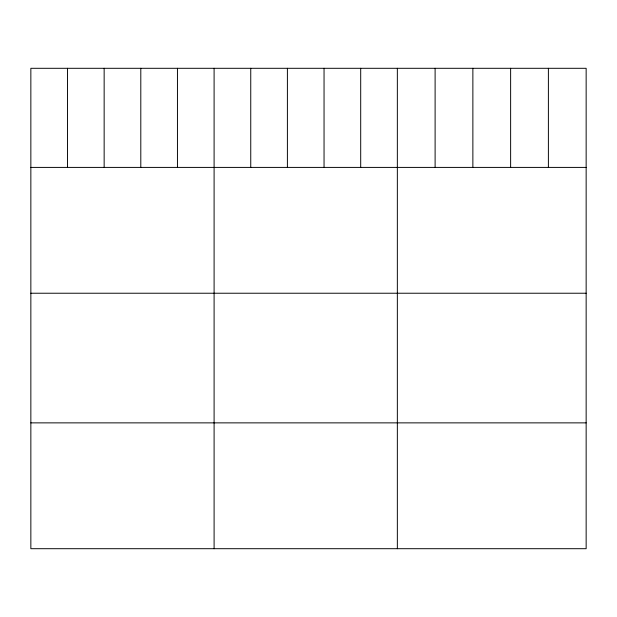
<?xml version="1.0" encoding="UTF-8"?>
<svg xmlns="http://www.w3.org/2000/svg" width="617" height="617" viewBox="0 0 617 617"><rect width="100%" height="100%" fill="white"/><g stroke="black" fill="none" stroke-linecap="round" stroke-linejoin="round"><path stroke-width="0.93" d="M586.15 167.408L586.15 548.698L30.85 548.698L30.85 68.302L586.15 68.302L586.15 167.408L30.85 167.408M30.85 293.229L586.15 293.229M30.85 422.869L586.15 422.869M548.39 68.302L548.39 167.408M510.629 68.302L510.629 167.408M472.869 68.302L472.869 167.408M435.108 68.302L435.108 167.408M397.348 68.302L397.348 548.698M360.698 68.302L360.698 167.408M324.048 68.302L324.048 167.408M287.399 68.302L287.399 167.408M250.749 68.302L250.749 167.408M214.099 68.302L214.099 548.698M177.449 68.302L177.449 167.408M140.799 68.302L140.799 167.408M104.15 68.302L104.15 167.408M67.5 68.302L67.5 167.408"/></g></svg>
